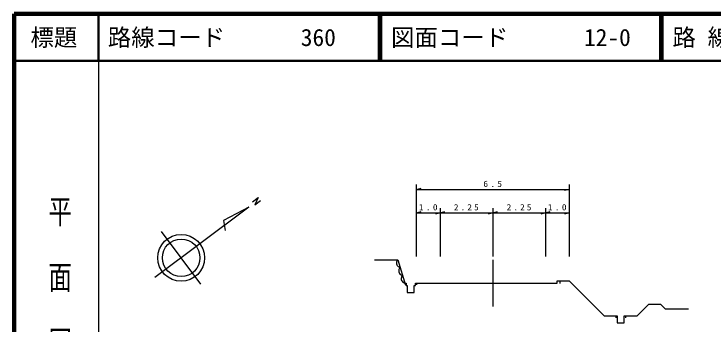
# Model space of a CAD drawing. Units: millimetres, scale not verified. Extents: x 40000 to 680000, y 20000 to 380000.
# Drawn here: x 40000 to 189238, y 313886 to 380000 of the extents above; entities that cross this region are included whole.
import ezdxf
from ezdxf.enums import TextEntityAlignment as Align

# ---------------------------------------------------------------- set-up
doc = ezdxf.new("R2010")
doc.units = ezdxf.units.MM
doc.header["$LTSCALE"] = 1000
for name, color, linetype, lineweight in [('M-BGD', 7, 'Continuous', 25), ('M-TTL', 2, 'Continuous', 140), ('M-TTL-BAND', 7, 'Continuous', 25), ('M-TTL-LINE', 7, 'Continuous', 50)]:
    doc.layers.add(name, color=color, linetype=linetype, lineweight=lineweight)
doc.layers.add('M-TTL-TXT', color=7, linetype='Continuous')
doc.styles.add('@ＭＳ ゴシック', font='')
doc.styles.add('ＭＳ ゴシック', font='')
doc.styles.get('@ＭＳ ゴシック').set_extended_font_data('@MS Gothic')
doc.styles.get('ＭＳ ゴシック').set_extended_font_data('MS Gothic')

msp = doc.modelspace()

# ---------------------------------------------------------------- linework, layer by layer
at = {"layer": 'M-BGD'}
for p, q in [((125835, 328287), (125835, 343603)), ((158335, 343603), (158335, 328287)), ((125835, 342603), (126835, 342883)), ((125835, 342603), (158335, 342603)), ((158335, 342603), (157335, 342323)), ((90057, 338787), (70039, 323813)), ((90057, 338787), (84654, 335994)), ((125835, 337603), (126835, 337883)), ((125835, 337603), (130835, 337603)), ((130835, 337603), (129835, 337323)), ((130835, 338603), (130835, 328287)), ((130835, 337603), (131835, 337883)), ((130835, 337603), (142085, 337603)), ((142085, 337603), (141085, 337323)), ((142085, 338603), (142085, 328287)), ((142085, 337603), (143085, 337883)), ((142085, 337603), (153335, 337603)), ((153335, 337603), (152335, 337323)), ((153335, 338603), (153335, 328287)), ((153335, 337603), (154335, 337883)), ((153335, 337603), (158335, 337603)), ((158335, 337603), (157335, 337323)), ((158335, 338603), (158335, 328287)), ((84654, 335994), (85051, 333794)), ((79837, 322401), (71452, 333611)), ((142085, 327603), (142085, 317603)), ((125835, 322603), (125835, 322222)), ((156335, 323103), (156335, 322525)), ((168335, 315603), (168335, 315228)), ((170335, 315603), (170335, 315228))]:
    msp.add_line(p, q, dxfattribs=at)
for points in [[(90838, 339916), (92074, 340840), (91314, 339272), (92550, 340206)], [(116835, 327603), (121835, 327603), (123466, 322165)], [(121841, 327583), (121707, 327437), (121639, 327310), (121580, 327150), (121541, 326926), (121567, 326720), (121626, 326525), (121717, 326339), (121873, 326173), (122010, 326072), (122137, 326004), (122329, 325955)], [(122329, 325955), (122188, 325800), (122115, 325665), (122053, 325497), (122012, 325259), (122040, 325041), (122102, 324834), (122198, 324638), (122364, 324462), (122509, 324355), (122643, 324283), (122846, 324231)], [(122846, 324231), (122713, 324084), (122645, 323957), (122586, 323798), (122547, 323573), (122573, 323368), (122632, 323173), (122723, 322987), (122879, 322821), (123016, 322720), (123143, 322652), (123335, 322603)], [(123335, 322603), (123585, 322603), (123585, 322103), (123835, 322103), (123835, 320603), (125335, 320603), (125335, 322103), (125585, 322103), (125585, 322603), (155835, 322603), (155835, 323103), (158335, 323103), (165835, 315603), (168585, 315603), (168585, 314103), (170085, 314103), (170085, 315603), (172835, 315603), (175335, 318103), (177835, 318103), (178835, 317103), (183835, 317103)]]:
    msp.add_lwpolyline(points, dxfattribs=at)
for radius in [5000, 4000]:
    msp.add_circle((75644, 328006), radius, dxfattribs=at)
at = {"layer": 'M-TTL'}
for p, q in [((40000, 380000), (40000, 20000)), ((680000, 380000), (40000, 380000))]:
    msp.add_line(p, q, dxfattribs=at)
at = {"layer": 'M-TTL-BAND'}
msp.add_line((58000, 370000), (58000, 20000), dxfattribs=at)
at = {"layer": 'M-TTL-LINE'}
for p, q in [((58000, 380000), (58000, 370000)), ((117750, 380000), (117750, 370000)), ((118250, 380000), (118250, 370000)), ((177750, 380000), (177750, 370000)), ((178250, 380000), (178250, 370000)), ((40000, 370000), (680000, 370000))]:
    msp.add_line(p, q, dxfattribs=at)

# ---------------------------------------------------------------- texts
at = {"layer": 'M-BGD', "char_height": 1320, "attachment_point": 7, "style": 'ＭＳ ゴシック'}
for s, insert in [('\\T1.51;\\W1.1;6.5', (140077, 343103)), ('\\T1.51;\\W1.1;1.0', (126327, 338103)), ('\\T1.45;\\W1.1;2.25', (133785, 338103)), ('\\T1.45;\\W1.1;2.25', (145035, 338103)), ('\\T1.51;\\W1.1;1.0', (153827, 338103))]:
    msp.add_mtext(s, dxfattribs=dict(at, insert=insert))
at = {"layer": 'M-TTL-BAND', "style": '@ＭＳ ゴシック', "width": 1.4}
msp.add_text('平  面  図', height=3666, rotation=270, dxfattribs=at).set_placement((49777, 306475), align=Align.MIDDLE_RIGHT)
at = {"layer": 'M-TTL-TXT', "style": 'ＭＳ ゴシック'}
msp.add_text('標題', height=3666, dxfattribs=at).set_placement((48500, 375000), align=Align.MIDDLE_CENTER)
for s, p in [('路線コード', (60000, 375000)), ('360', (101142, 375000)), ('図面コード', (120380, 375000)), ('12-0', (161521, 375000)), ('路 線 名', (180380, 375000))]:
    msp.add_text(s, height=3666, dxfattribs=at).set_placement(p, align=Align.MIDDLE_LEFT)

doc.saveas('drawing.dxf')
